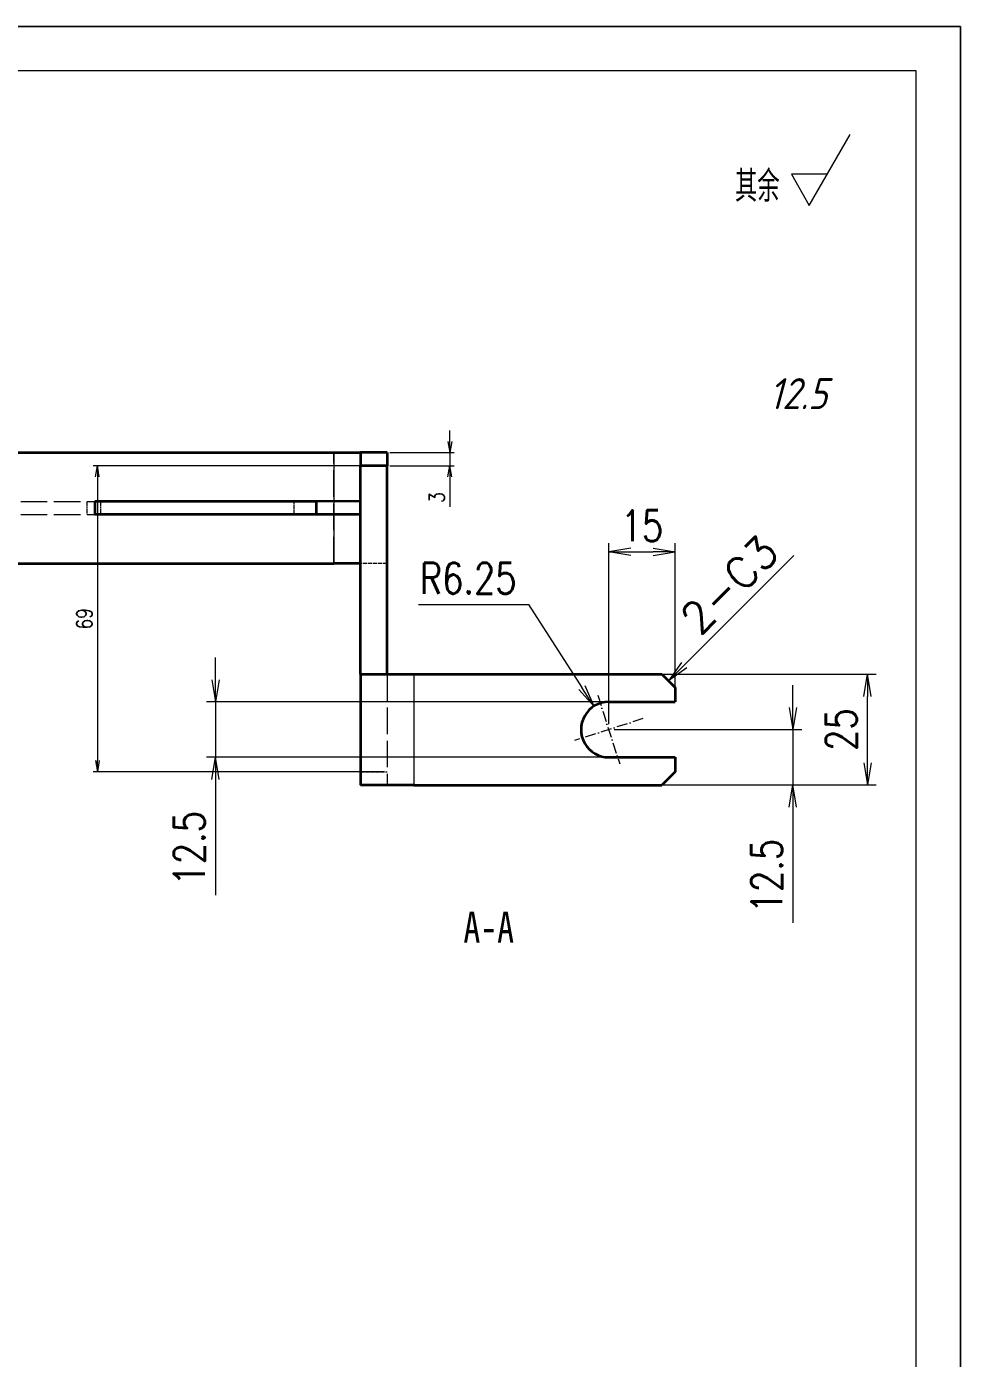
# Model space of a CAD drawing. Header units: millimetres. Extents: x -49572 to 104182, y -50696 to 51993.
# Drawn here: x -42567.8 to -42357.1, y 43183.2 to 43483.6 of the extents above; entities that cross this region are included whole.
import ezdxf
from ezdxf.enums import TextEntityAlignment as Align

# ---------------------------------------------------------------- set-up
doc = ezdxf.new("R2010")
doc.units = ezdxf.units.MM
doc.header["$LTSCALE"] = 0.5
for name, pattern in [('DASHDOT', [18.5, 12, -3, 0.5, -3]), ('DASHED', [15, 12, -3]), ('DOT2', [0.125, 0, -0.125])]:
    doc.linetypes.add(name, pattern=pattern)
for name, color, linetype, lineweight in [('DIM', 3, 'Continuous', 13), ('图框', 7, 'Continuous', 18), ('标注线', 3, 'Continuous', 18)]:
    doc.layers.add(name, color=color, linetype=linetype, lineweight=lineweight)
doc.layers.add('打印', color=7, linetype='Continuous', lineweight=15, plot=False)
doc.layers.add('打印-禁用', color=7, linetype='Continuous', lineweight=15, plot=False)
doc.layers.add('材质', color=7, linetype='Continuous')
doc.styles.add('DIM', font='romans.shx', dxfattribs={"width": 0.8, "bigfont": 'bigfont.shx'})
doc.styles.add('国标', font='simfang.ttf', dxfattribs={"width": 0.8})
doc.styles.add('机械长仿宋', font='gbenor.shx', dxfattribs={"height": 1, "bigfont": 'gbcbig.shx'})
doc.dimstyles.new('DEH 1-1$0', dxfattribs={"dimtxt": 3.5, "dimasz": 2.5, "dimexe": 1, "dimexo": 0.625, "dimgap": 1.2, "dimtad": 1, "dimzin": 9, "dimdsep": 46, "dimtxsty": 'DIM', "dimblk": 'OPEN', "dimcen": 0, "dimclrd": 8, "dimclre": 8, "dimclrt": 2, "dimazin": 2, "dimtfac": 0.5, "dimtmove": 0, "dimatfit": 3, "dimldrblk": 'OPEN', "dimfxl": 0, "dimtolj": 2, "dimlwd": 18, "dimlwe": 18, "dimarcsym": 0})
doc.dimstyles.new('DEH 1-2$0', dxfattribs={"dimscale": 2, "dimtxt": 3.5, "dimasz": 2.5, "dimexe": 1, "dimexo": 0.625, "dimgap": 1.2, "dimtad": 1, "dimdsep": 46, "dimtxsty": 'DIM', "dimblk": 'OPEN', "dimcen": 0, "dimclrd": 8, "dimclre": 8, "dimclrt": 2, "dimazin": 2, "dimtfac": 0.5, "dimtmove": 0, "dimatfit": 3, "dimldrblk": 'OPEN', "dimfxl": 0, "dimtolj": 2, "dimlwd": 13, "dimlwe": 13, "dimarcsym": 0})
doc.dimstyles.new('DEH 1-2$4', dxfattribs={"dimscale": 2, "dimtxt": 3.5, "dimasz": 2.5, "dimexe": 1, "dimexo": 0.625, "dimgap": 1.2, "dimtad": 1, "dimtoh": 1, "dimdsep": 46, "dimtxsty": 'DIM', "dimblk": 'OPEN', "dimcen": 0, "dimclrd": 8, "dimclre": 8, "dimclrt": 2, "dimazin": 2, "dimtfac": 0.5, "dimtofl": 0, "dimtmove": 0, "dimatfit": 3, "dimldrblk": 'OPEN', "dimfxl": 0, "dimtolj": 2, "dimlwd": 18, "dimlwe": 18, "dimarcsym": 0})
doc.dimstyles.new('LAM1-1', dxfattribs={"dimtxt": 3.5, "dimasz": 2.5, "dimexe": 1, "dimexo": 0.625, "dimgap": 1.2, "dimtad": 3, "dimdsep": 46, "dimtxsty": 'DIM', "dimblk": 'OPEN', "dimcen": 0, "dimclrd": 3, "dimclre": 3, "dimclrt": 2, "dimazin": 2, "dimtfac": 0.5, "dimtmove": 0, "dimatfit": 3, "dimldrblk": 'OPEN', "dimfxl": 0, "dimlwd": 13, "dimlwe": 13, "dimarcsym": 0})

# ---------------------------------------------------------------- blocks, each defined once
blk = doc.blocks.new('GZDEH零件A3图框V01版')
at = {"layer": '图框', "linetype": 'Continuous'}
for p, q in [((3272.49, -1554.46), (2882.49, -1554.46)), ((3272.49, -1832.96), (3272.49, -1554.46))]:
    blk.add_line(p, q, dxfattribs=at)
at = {"layer": '打印-禁用', "linetype": 'Continuous'}
for p, q in [((3277.49, -1549.46), (2857.49, -1549.46)), ((3277.49, -1846.46), (3277.49, -1549.46))]:
    blk.add_line(p, q, dxfattribs=at)
blk = doc.blocks.new('DEH A3')
at = {"layer": '图框'}
blk.add_blockref('GZDEH零件A3图框V01版', (-2857.49, 1846.46), dxfattribs=at)
blk = doc.blocks.new('FINISHER_TR')
at = {"layer": '标注线'}
for p, q in [((0, 0), (4.62, 8)), ((-2.02, 3.5), (0, 0)), ((2.02, 3.5), (-2.02, 3.5))]:
    blk.add_line(p, q, dxfattribs=at)
at = {"layer": '标注线', "color": 2, "style": '机械长仿宋', "oblique": 15}
blk.add_attdef('0.0', text='', height=3.5, dxfattribs=at).set_placement((2.03, -24.04), align=Align.BOTTOM_RIGHT)
blk = doc.blocks.new('其余12.5')
at = {"layer": '标注线'}
blk.add_blockref('FINISHER_TR', (0, 0), dxfattribs=at).add_auto_attribs({'0.0': '12.5'})
at = {"layer": '标注线', "color": 7, "linetype": 'DOT2', "style": '机械长仿宋'}
blk.add_text('其余', height=3.5, dxfattribs=at).set_placement((-8.38, 0.4))
blk = doc.blocks.new('_Open')
at = {"color": 0, "linetype": 'ByBlock', "lineweight": -2}
for p, q in [((-1, 0.167), (0, 0)), ((-1, -0.167), (0, 0)), ((0, 0), (-1, 0))]:
    blk.add_line(p, q, dxfattribs=at)
blk = doc.blocks.new('*D218')
at = {"layer": 'Defpoints', "color": 0, "transparency": 16777216}
for p in [(-42451.15, 43337.52), (-42378.04, 43337.52), (-42454.6, 43312.52)]:
    blk.add_point(p, dxfattribs=at)
at = {"layer": '标注线', "color": 8, "lineweight": 13, "transparency": 16777216}
for p, q in [((-42449.9, 43337.52), (-42376.04, 43337.52)), ((-42378.04, 43317.52), (-42378.04, 43332.52)), ((-42453.35, 43312.52), (-42376.04, 43312.52))]:
    blk.add_line(p, q, dxfattribs=at)
at = {"layer": '标注线', "color": 8, "lineweight": 13, "transparency": 16777216, "xscale": 5, "yscale": 5, "zscale": 5}
for p, rotation in [((-42378.04, 43337.52), 90), ((-42378.04, 43312.52), 270)]:
    blk.add_blockref('_Open', p, dxfattribs=dict(at, rotation=rotation))
at = {"layer": '标注线', "color": 2, "transparency": 16777216, "insert": (-42383.94, 43325.02), "char_height": 7, "attachment_point": 5, "rotation": 90, "style": 'DIM'}
blk.add_mtext('\\A2;25', dxfattribs=at)
blk = doc.blocks.new('*D219')
at = {"layer": 'Defpoints', "color": 0, "transparency": 16777216}
for p in [(-42436.43, 43325.02), (-42436.43, 43312.52), (-42394.85, 43312.52)]:
    blk.add_point(p, dxfattribs=at)
at = {"layer": '标注线', "color": 8, "lineweight": 13, "transparency": 16777216}
for p, q in [((-42394.85, 43330.02), (-42394.85, 43335.02)), ((-42435.18, 43325.02), (-42392.85, 43325.02)), ((-42394.85, 43325.02), (-42394.85, 43312.52)), ((-42435.18, 43312.52), (-42392.85, 43312.52)), ((-42394.85, 43307.52), (-42394.85, 43281.45))]:
    blk.add_line(p, q, dxfattribs=at)
at = {"layer": '标注线', "color": 8, "lineweight": 13, "transparency": 16777216, "xscale": 5, "yscale": 5, "zscale": 5}
for p, rotation in [((-42394.85, 43325.02), 270), ((-42394.85, 43312.52), 90)]:
    blk.add_blockref('_Open', p, dxfattribs=dict(at, rotation=rotation))
at = {"layer": '标注线', "color": 2, "transparency": 16777216, "insert": (-42400.75, 43291.98), "char_height": 7, "attachment_point": 5, "rotation": 90, "style": 'DIM'}
blk.add_mtext('\\A2;12.5', dxfattribs=at)
blk = doc.blocks.new('*D220')
at = {"layer": 'Defpoints', "color": 0, "transparency": 16777216}
for p in [(-42421.43, 43365.1), (-42421.43, 43332.91), (-42436.43, 43325.02)]:
    blk.add_point(p, dxfattribs=at)
at = {"layer": '标注线', "color": 8, "lineweight": 13, "transparency": 16777216}
for p, q in [((-42436.43, 43326.27), (-42436.43, 43367.1)), ((-42421.43, 43334.16), (-42421.43, 43367.1)), ((-42431.43, 43365.1), (-42426.43, 43365.1))]:
    blk.add_line(p, q, dxfattribs=at)
at = {"layer": '标注线', "color": 8, "lineweight": 13, "transparency": 16777216, "xscale": 5, "yscale": 5, "zscale": 5, "rotation": 180}
blk.add_blockref('_Open', (-42436.43, 43365.1), dxfattribs=at)
at = {"layer": '标注线', "color": 8, "lineweight": 13, "transparency": 16777216, "xscale": 5, "yscale": 5, "zscale": 5}
blk.add_blockref('_Open', (-42421.43, 43365.1), dxfattribs=at)
at = {"layer": '标注线', "color": 2, "transparency": 16777216, "insert": (-42428.93, 43371), "char_height": 7, "attachment_point": 5, "style": 'DIM'}
blk.add_mtext('\\A2;15', dxfattribs=at)
blk = doc.blocks.new('*D221')
at = {"layer": 'Defpoints', "color": 0, "transparency": 16777216}
for p in [(-42430.24, 43331.27), (-42525.2, 43318.77), (-42428.14, 43318.77)]:
    blk.add_point(p, dxfattribs=at)
at = {"layer": '标注线', "color": 8, "lineweight": 13, "transparency": 16777216}
for p, q in [((-42525.2, 43336.27), (-42525.2, 43341.27)), ((-42431.49, 43331.27), (-42527.2, 43331.27)), ((-42525.2, 43331.27), (-42525.2, 43318.77)), ((-42429.39, 43318.77), (-42527.2, 43318.77)), ((-42525.2, 43313.77), (-42525.2, 43287.7))]:
    blk.add_line(p, q, dxfattribs=at)
at = {"layer": '标注线', "color": 8, "lineweight": 13, "transparency": 16777216, "xscale": 5, "yscale": 5, "zscale": 5}
for p, rotation in [((-42525.2, 43331.27), 270), ((-42525.2, 43318.77), 90)]:
    blk.add_blockref('_Open', p, dxfattribs=dict(at, rotation=rotation))
at = {"layer": '标注线', "color": 2, "transparency": 16777216, "insert": (-42531.1, 43298.24), "char_height": 7, "attachment_point": 5, "rotation": 90, "style": 'DIM'}
blk.add_mtext('\\A2;12.5', dxfattribs=at)
blk = doc.blocks.new('*D222')
at = {"layer": 'Defpoints', "color": 0, "transparency": 16777216}
for p in [(-42439.81, 43330.28), (-42436.43, 43325.02)]:
    blk.add_point(p, dxfattribs=at)
at = {"layer": '标注线', "color": 8, "lineweight": 18, "transparency": 16777216}
for p, q in [((-42479.36, 43353.26), (-42454.56, 43353.26)), ((-42454.56, 43353.26), (-42442.51, 43334.49))]:
    blk.add_line(p, q, dxfattribs=at)
at = {"layer": '标注线', "color": 8, "lineweight": 18, "transparency": 16777216, "xscale": 5, "yscale": 5, "zscale": 5, "rotation": 302.6991442603979}
blk.add_blockref('_Open', (-42439.81, 43330.28), dxfattribs=at)
at = {"layer": '标注线', "color": 2, "transparency": 16777216, "insert": (-42468.16, 43359.16), "char_height": 7, "attachment_point": 5, "style": 'DIM'}
blk.add_mtext('\\A2;R6.25', dxfattribs=at)
blk = doc.blocks.new('*D398')
at = {"color": 8, "lineweight": 18, "transparency": 16777216}
for p, q in [((-42472.29, 43390.02), (-42472.29, 43392.52)), ((-42485.81, 43387.52), (-42471.29, 43387.52)), ((-42472.29, 43387.52), (-42472.29, 43384.52)), ((-42485.81, 43384.52), (-42471.29, 43384.52)), ((-42472.29, 43382.02), (-42472.29, 43375.25))]:
    blk.add_line(p, q, dxfattribs=at)
at = {"layer": 'Defpoints', "color": 0, "transparency": 16777216}
for p in [(-42486.44, 43387.52), (-42486.44, 43384.52), (-42472.29, 43384.52)]:
    blk.add_point(p, dxfattribs=at)
at = {"color": 8, "lineweight": 18, "transparency": 16777216, "xscale": 2.5, "yscale": 2.5, "zscale": 2.5}
for p, rotation in [((-42472.29, 43387.52), 270), ((-42472.29, 43384.52), 90)]:
    blk.add_blockref('_Open', p, dxfattribs=dict(at, rotation=rotation))
at = {"color": 2, "transparency": 16777216, "insert": (-42475.24, 43377.38), "char_height": 3.5, "attachment_point": 5, "rotation": 90, "style": 'DIM'}
blk.add_mtext('\\A2;3', dxfattribs=at)
blk = doc.blocks.new('*D399')
at = {"color": 8, "lineweight": 18, "transparency": 16777216}
for p, q in [((-42487.06, 43384.51), (-42552.82, 43384.51)), ((-42551.82, 43382.01), (-42551.82, 43318.02)), ((-42487.06, 43315.52), (-42552.82, 43315.52))]:
    blk.add_line(p, q, dxfattribs=at)
at = {"layer": 'Defpoints', "color": 0, "transparency": 16777216}
for p in [(-42486.44, 43384.51), (-42551.82, 43315.52), (-42486.43, 43315.52)]:
    blk.add_point(p, dxfattribs=at)
at = {"color": 8, "lineweight": 18, "transparency": 16777216, "xscale": 2.5, "yscale": 2.5, "zscale": 2.5}
for p, rotation in [((-42551.82, 43384.51), 90), ((-42551.82, 43315.52), 270)]:
    blk.add_blockref('_Open', p, dxfattribs=dict(at, rotation=rotation))
at = {"color": 2, "transparency": 16777216, "insert": (-42554.77, 43350.01), "char_height": 3.5, "attachment_point": 5, "rotation": 90, "style": 'DIM'}
blk.add_mtext('\\A2;69', dxfattribs=at)
blk = doc.blocks.new('CHAMFER_DIM_R')
at = {"layer": 'DIM', "color": 2, "style": 'DIM'}
blk.add_attdef('000', text='', height=3.5, rotation=90, dxfattribs=at).set_placement((0, 6), align=Align.BOTTOM_LEFT)
at = {"layer": 'DIM'}
blk.add_leader([(0, 0), (0, 20)], dimstyle='LAM1-1', dxfattribs=at)

msp = doc.modelspace()

# ---------------------------------------------------------------- linework, layer by layer
at = {"color": 7, "lineweight": 35}
for p, q in [((-42609.768, 43387.508), (-42498.437, 43387.515)), ((-42492.434, 43337.515), (-42492.437, 43384.515)), ((-42486.434, 43337.515), (-42486.437, 43384.515)), ((-42502.437, 43376.514), (-42552.437, 43376.511)), ((-42502.436, 43373.514), (-42552.436, 43373.511)), ((-42609.766, 43362.508), (-42498.436, 43362.515)), ((-42492.434, 43337.515), (-42492.433, 43312.515)), ((-42480.434, 43337.516), (-42424.434, 43337.519)), ((-42480.433, 43312.516), (-42424.432, 43312.519))]:
    msp.add_line(p, q, dxfattribs=at)
at = {"color": 1, "linetype": 'DASHED', "lineweight": 13}
for p, q in [((-42498.436, 43362.515), (-42498.437, 43387.515)), ((-42599.146, 43376.508), (-42552.437, 43376.511)), ((-42599.145, 43373.508), (-42552.436, 43373.511)), ((-42486.434, 43337.515), (-42486.433, 43312.515)), ((-42480.434, 43337.516), (-42480.433, 43312.516))]:
    msp.add_line(p, q, dxfattribs=at)
at = {"color": 7, "lineweight": 13, "ltscale": 0.275}
msp.add_line((-42498.437, 43387.515), (-42498.437, 43376.515), dxfattribs=at)
at = {"color": 7, "lineweight": 35, "ltscale": 0.15}
for p, q in [((-42498.437, 43387.515), (-42492.437, 43387.515)), ((-42486.437, 43387.515), (-42492.437, 43387.515)), ((-42486.437, 43384.515), (-42492.437, 43384.515)), ((-42492.436, 43362.515), (-42498.436, 43362.515))]:
    msp.add_line(p, q, dxfattribs=at)
at = {"color": 7, "lineweight": 35, "ltscale": 0.074998}
msp.add_line((-42492.437, 43387.515), (-42492.437, 43384.515), dxfattribs=at)
at = {"color": 7, "lineweight": 35, "ltscale": 0.074999}
for p, q in [((-42486.437, 43387.515), (-42486.437, 43384.515)), ((-42502.437, 43376.514), (-42502.436, 43373.514))]:
    msp.add_line(p, q, dxfattribs=at)
at = {"color": 1, "linetype": 'DASHED', "lineweight": 13, "ltscale": 0.075001}
msp.add_line((-42554.192, 43376.511), (-42554.192, 43373.511), dxfattribs=at)
at = {"color": 7, "lineweight": 35, "ltscale": 0.075001}
msp.add_line((-42552.437, 43376.511), (-42552.436, 43373.511), dxfattribs=at)
at = {"color": 1, "linetype": 'DASHED', "lineweight": 13, "ltscale": 0.074998}
for p, q in [((-42551.141, 43376.511), (-42551.14, 43373.511)), ((-42498.437, 43376.515), (-42498.436, 43373.515))]:
    msp.add_line(p, q, dxfattribs=at)
at = {"color": 1, "linetype": 'DASHED', "lineweight": 13, "ltscale": 0.074999}
for p, q in [((-42507.436, 43373.514), (-42507.437, 43376.514)), ((-42492.437, 43376.515), (-42492.436, 43373.515))]:
    msp.add_line(p, q, dxfattribs=at)
at = {"color": 7, "lineweight": 35, "ltscale": 0.25}
for p, q in [((-42492.437, 43376.515), (-42502.437, 43376.514)), ((-42492.436, 43373.515), (-42502.436, 43373.514))]:
    msp.add_line(p, q, dxfattribs=at)
at = {"color": 7, "lineweight": 13, "ltscale": 0.275002}
msp.add_line((-42498.436, 43373.515), (-42498.436, 43362.515), dxfattribs=at)
at = {"color": 1, "linetype": 'DASHED', "lineweight": 13, "ltscale": 0.15}
for p, q in [((-42486.436, 43362.515), (-42492.436, 43362.515)), ((-42492.433, 43315.515), (-42486.433, 43315.515))]:
    msp.add_line(p, q, dxfattribs=at)
at = {"color": 7, "lineweight": 35, "ltscale": 0.3}
for p, q in [((-42492.434, 43337.515), (-42480.434, 43337.516)), ((-42480.433, 43312.516), (-42492.433, 43312.515))]:
    msp.add_line(p, q, dxfattribs=at)
at = {"color": 7, "lineweight": 13}
msp.add_line((-42480.434, 43337.516), (-42480.433, 43312.516), dxfattribs=at)
at = {"color": 7, "lineweight": 35, "ltscale": 0.10607}
msp.add_line((-42424.434, 43337.519), (-42421.434, 43334.52), dxfattribs=at)
at = {"color": 2, "linetype": 'DASHDOT', "lineweight": 13, "ltscale": 0.40625}
msp.add_line((-42438.913, 43332.756), (-42433.954, 43317.281), dxfattribs=at)
at = {"color": 7, "lineweight": 35, "ltscale": 0.08125}
for p, q in [((-42421.434, 43334.52), (-42421.434, 43331.27)), ((-42421.433, 43318.77), (-42421.433, 43315.52))]:
    msp.add_line(p, q, dxfattribs=at)
at = {"color": 7, "lineweight": 35, "ltscale": 0.375}
for p, q in [((-42436.434, 43331.269), (-42421.434, 43331.27)), ((-42436.433, 43318.769), (-42421.433, 43318.77))]:
    msp.add_line(p, q, dxfattribs=at)
at = {"color": 2, "linetype": 'DASHDOT', "lineweight": 13, "ltscale": 0.406248}
msp.add_line((-42428.696, 43327.498), (-42444.171, 43322.539), dxfattribs=at)
at = {"color": 7, "lineweight": 35, "ltscale": 0.106061}
msp.add_line((-42421.433, 43315.52), (-42424.432, 43312.519), dxfattribs=at)
at = {"color": 7, "lineweight": 35}
msp.add_arc((-42436.433, 43325.019), 6.25, 90.00366, 270.00366, dxfattribs=at)
at = {"layer": '打印'}
msp.add_lwpolyline([(-43197.062, 43483.606), (-42357.062, 43483.606), (-42357.062, 42889.606), (-43197.062, 42889.606)], close=True, dxfattribs=at)

# ---------------------------------------------------------------- block references
at = {"layer": 'DIM', "xscale": 2.000000000000716, "yscale": 2.000000000000716, "zscale": 2.000000000000716, "rotation": 315.0069938289978}
msp.add_blockref('CHAMFER_DIM_R', (-42422.934, 43336.019), dxfattribs=at).add_auto_attribs({'000': '2-C3'})
at = {"layer": '图框', "xscale": 2, "yscale": 2, "zscale": 2}
msp.add_blockref('DEH A3', (-43197.062, 42889.606), dxfattribs=at)
at = {"layer": '标注线', "xscale": 2, "yscale": 2, "zscale": 2}
msp.add_blockref('其余12.5', (-42391.175, 43443.291), dxfattribs=at)

# ---------------------------------------------------------------- texts
at = {"layer": '材质', "color": 3, "style": '国标', "width": 0.8}
msp.add_text('A-A', height=7, dxfattribs=at).set_placement((-42463.514, 43276.966), align=Align.CENTER)

# ---------------------------------------------------------------- dimensions: what is measured, and where the dimension line sits
for base, p1, p2, picture, middle in [((-42472.29, 43384.515), (-42486.437, 43387.515), (-42486.437, 43384.515), '*D398', (-42475.24, 43377.382)), ((-42551.82, 43315.515), (-42486.437, 43384.515), (-42486.433, 43315.515), '*D399', (-42554.77, 43350.015))]:
    dim = msp.add_linear_dim(base=base, p1=p1, p2=p2, angle=90, dimstyle='DEH 1-1$0', override={"dimarcsym": 1})
    dim.commit()
    dim.dimension.update_dxf_attribs({"geometry": picture, "text_midpoint": middle})
at = {"layer": '标注线'}
dim = msp.add_linear_dim(base=(-42421.434, 43365.1), p1=(-42436.433, 43325.019), p2=(-42421.434, 43332.913), dimstyle='DEH 1-2$0', dxfattribs=at)
dim.commit()
dim.dimension.update_dxf_attribs({"geometry": '*D220', "text_midpoint": (-42428.934, 43371)})
dim = msp.add_radius_dim(center=(-42436.433, 43325.019), mpoint=(-42439.81, 43330.278), dimstyle='DEH 1-2$4', dxfattribs=at)
dim.commit()
dim.dimension.update_dxf_attribs({"geometry": '*D222', "text_midpoint": (-42468.162, 43353.258), "dimtype": 164})
dim = msp.add_linear_dim(base=(-42525.196, 43318.769), p1=(-42430.241, 43331.269), p2=(-42428.14, 43318.769), angle=90, dimstyle='DEH 1-2$0', dxfattribs=at)
dim.commit()
dim.dimension.update_dxf_attribs({"geometry": '*D221', "text_midpoint": (-42531.096, 43298.236)})
for base, p1, p2, picture, middle in [((-42378.042, 43337.518), (-42454.603, 43312.517), (-42451.147, 43337.518), '*D218', (-42378.042, 43325.018)), ((-42394.853, 43312.517), (-42436.433, 43325.019), (-42436.433, 43312.517), '*D219', (-42394.853, 43291.984))]:
    dim = msp.add_linear_dim(base=base, p1=p1, p2=p2, angle=90, dimstyle='DEH 1-2$0', dxfattribs=at)
    dim.commit()
    dim.dimension.update_dxf_attribs({"geometry": picture, "text_midpoint": middle, "dimtype": 160})

doc.saveas('drawing.dxf')
